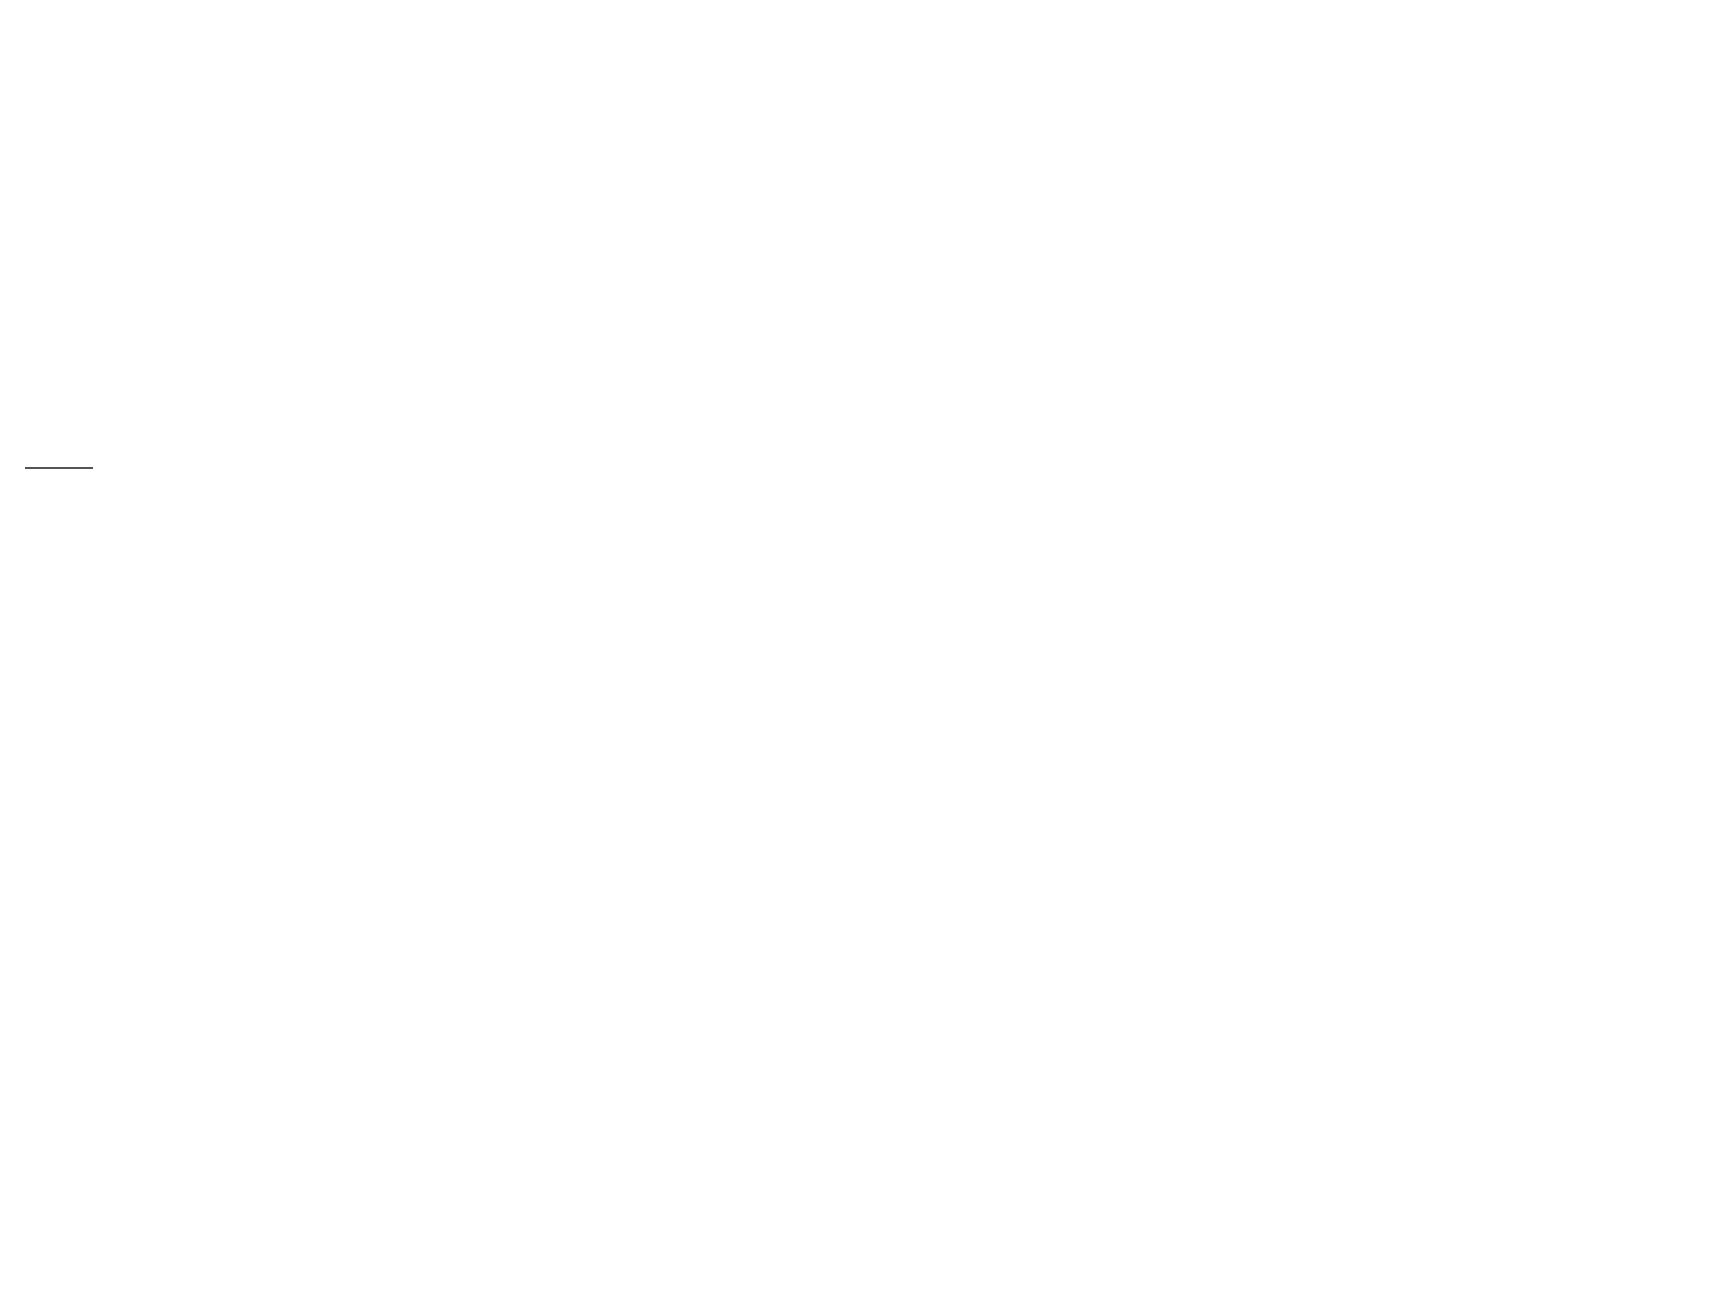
# Model space of a CAD drawing. Header units: millimetres. Extents: x -1379 to 1385823, y -4884429 to 548763.
# Drawn here: x 744524 to 745863, y -2336150 to -2335150 of the extents above; entities that cross this region are included whole.
import ezdxf
from ezdxf.xclip import XClip

# ---------------------------------------------------------------- set-up
doc = ezdxf.new("R2010")
doc.units = ezdxf.units.MM
doc.header["$XCLIPFRAME"] = 0
doc.set_wipeout_variables(frame=1)
for name, color, linetype in [('000 - 0_SYM_DWG_BREAKER_DEF_SUB', 7, 'Continuous'), ('000 - 0_SYM_DWG_BREAKER_MAIN_COLOR_1', 7, 'Continuous'), ('000 - 0_SYM_DWG_BREAKER_WIPEOUT_', 7, 'Continuous'), ('000 - CONCRETE_COL_CUT_COLOR_1', 7, 'Continuous'), ('000 - CONCRETE_COL_CUT_COLOR_5', 7, 'Continuous'), ('000 - CONCRETE_COL_HATCH_', 7, 'Continuous'), ('000 - CONCRETE_COL_WIPEOUT_', 7, 'Continuous'), ('000 - EXISTING_STEEL-STRUCTURE_CUT_COLOR_1', 7, 'Continuous')]:
    doc.layers.add(name, color=color, linetype=linetype)

# ---------------------------------------------------------------- blocks, each defined once
blk = doc.blocks.new('*U3374')
at = {"layer": '000 - CONCRETE_COL_HATCH_'}
h = blk.add_hatch(dxfattribs=at)
h.set_pattern_fill('AR-CONC', scale=0.04)
h.set_pattern_definition([(50, (74083.3333, -828906.8257), (7.28738676, -0.63756342), [0.762, -8.382]), (355, (74083.333, -828906.826), (-1.40973686, 7.64227381), [0.6096, -6.70562337]), (100.4514447, (74083.9406, -828906.879), (5.877649884, 7.004710076), [0.64760035, -7.123609784]), (46.1842, (74083.333, -828904.794), (10.84316164, -1.68169312), [1.143, -12.573]), (96.6355576, (74084.237, -828904.934), (9.49616536, 9.89704498), [0.97140093, -10.68542433]), (351.1841512, (74083.333, -828904.794), (9.49616536, 9.89704498), [0.91439868, -10.05838928]), (21, (74084.3493, -828905.3017), (6.06457565, -4.090607927), [0.762, -8.382]), (326, (74084.349, -828905.302), (2.472081134, 7.367518645), [0.6096, -6.7056]), (71.451445, (74084.855, -828905.6426), (8.53665677, 3.276910755), [0.64760035, -7.123597504]), (37.5, (74083.3333, -828906.8257), (0.12354413, 3.382201555), [0, -6.62432, 0, -6.8072, 0, -6.731]), (7.5, (74083.3333, -828906.8257), (2.6727865, 4.007222993), [0, -3.88112, 0, -6.47192, 0, -2.5654]), (327.5, (74081.0677, -828906.8257), (5.423623807, -0.22914976), [0, -2.54, 0, -7.9248, 0, -10.5156]), (317.5, (74080.0517, -828906.8257), (5.925167255, 1.01705964), [0, -3.302, 0, -5.26288, 0, -7.4676])])
h.paths.add_polyline_path([(0, 0), (300, 0), (300, 500), (2000, 500), (2000, 100), (7200, 100), (7200, 0), (7500, 0), (7500, 100), (11070, 100), (11070, 0), (11370, 0), (11370, 1000), (11120, 1000), (11120, 700), (-4438.3, 700), (-4438.3, 1000), (-4690, 1000), (-4690, 0), (-4390, 0), (-4390, 500), (0, 500)])
at = {"layer": '000 - CONCRETE_COL_CUT_COLOR_1', "color": 7, "lineweight": -2}
blk.add_lwpolyline([(300, 500), (2000, 500), (2000, 100), (7200, 100), (7200, 0), (7500, 0), (7500, 100), (11070, 100), (11070, 0), (11370, 0), (11370, 1000), (11120, 1000), (11120, 700), (-4438.3, 700), (-4438.3, 1000), (-4690, 1000), (-4690, 0), (-4390, 0), (-4390, 500), (0, 500)], dxfattribs=at)
blk = doc.blocks.new('*U3381')
at = {"layer": '000 - CONCRETE_COL_HATCH_'}
h = blk.add_hatch(dxfattribs=at)
h.set_pattern_fill('ANSI31', scale=0.25)
h.set_pattern_definition([(45, (-223304.70005, -849506.8257), (-0.5612660076, 0.5612660076), [])])
h.paths.add_polyline_path([(0, 0), (0, 100), (-4854.5, 100), (-4854.5, 0)])
at = {"layer": '000 - CONCRETE_COL_CUT_COLOR_1', "color": 7}
blk.add_lwpolyline([(0, 100), (-4854.5, 100), (-4854.5, 0), (-4854.5, 0), (-4854.5, 0), (-4854.5, 0), (-4854.5, 0), (-4854.5, 0), (-4854.5, 0), (-4854.5, 0), (-4854.5, 0), (-4854.5, 0), (-4854.5, 0), (-4854.5, 0), (-4854.5, 0), (-4854.5, 0), (-4854.5, 0), (-4854.5, 0), (-4854.5, 0), (-4854.5, 0), (-4854.5, 0), (-4854.5, 0), (-4854.5, 0), (-4854.5, 0), (-4854.5, 0), (-4854.5, 0), (-4854.5, 0), (-4854.5, 0), (-4854.5, 0), (-4854.5, 0), (-4854.5, 0), (-4854.5, 0), (-4854.5, 0), (-4854.5, 0), (-4854.5, 0), (-4854.5, 0), (-4854.5, 0), (-4854.5, 0), (-4854.5, 0), (-4854.5, 0), (-4854.5, 0), (-4854.5, 0), (-4854.5, 0), (-4854.5, 0), (-4854.5, 0), (-4854.5, 0), (-4854.5, 0), (0, 0)], dxfattribs=at)
blk = doc.blocks.new('C-1-IV01-AR-2553-01-B_20260707-194854_SEC_2553')
at = {"layer": '000 - EXISTING_STEEL-STRUCTURE_CUT_COLOR_1', "color": 7}
blk.add_blockref('*U3381', (16195, 109525), dxfattribs=at)
at = {"layer": '000 - CONCRETE_COL_CUT_COLOR_5', "color": 7}
blk.add_blockref('*U3374', (5075, 108825), dxfattribs=at)
blk = doc.blocks.new('*U3407')
at = {"color": 7}
blk.add_wipeout([(21.091, -12), (0, -12), (0.005, -3.75), (-0.114, -3.434), (-0.289, -3.147), (-0.515, -2.896), (-0.784, -2.693), (-1.085, -2.543), (-1.41, -2.452), (-1.746, -2.424), (-2.081, -2.458), (-2.404, -2.555), (-2.703, -2.71), (0, 0), (2.687, 2.694), (2.388, 2.545), (2.067, 2.454), (1.734, 2.424), (1.402, 2.456), (1.081, 2.549), (0.783, 2.699), (0.518, 2.903), (0.295, 3.151), (0.122, 3.437), (0.005, 3.75), (0, 12), (21.091, 12), (21.096, 3.75), (21.213, 3.437), (21.386, 3.151), (21.609, 2.903), (21.874, 2.699), (22.172, 2.549), (22.492, 2.456), (22.825, 2.424), (23.157, 2.454), (23.479, 2.545), (23.778, 2.694), (21.091, 0), (18.387, -2.71), (18.687, -2.555), (19.01, -2.458), (19.345, -2.424), (19.681, -2.452), (20.005, -2.543), (20.307, -2.693), (20.576, -2.896), (20.802, -3.147), (20.977, -3.434), (21.096, -3.75)], dxfattribs=at).dxf.layer = '000 - 0_SYM_DWG_BREAKER_WIPEOUT_'
at = {"layer": '000 - 0_SYM_DWG_BREAKER_DEF_SUB', "color": 7}
blk.add_line((0, 0), (21.091, 0), dxfattribs=at)
at = {"layer": '000 - 0_SYM_DWG_BREAKER_MAIN_COLOR_1', "color": 7, "linetype": 'ByBlock', "lineweight": -2}
blk.add_line((-6.179, -6.195), (6.179, 6.195), dxfattribs=at)
blk.add_lwpolyline([(0, -12), (0.005, -3.75), (-0.114, -3.434), (-0.289, -3.147), (-0.515, -2.896), (-0.784, -2.693), (-1.085, -2.543), (-1.41, -2.452), (-1.746, -2.424), (-2.081, -2.458), (-2.404, -2.555), (-2.703, -2.71), (0, 0), (2.687, 2.694), (2.388, 2.545), (2.067, 2.454), (1.734, 2.424), (1.402, 2.456), (1.081, 2.549), (0.783, 2.699), (0.518, 2.903), (0.295, 3.151), (0.122, 3.437), (0.005, 3.75), (0, 12)], dxfattribs=at)
blk.add_point((0, 0), dxfattribs=at)

msp = doc.modelspace()

# ---------------------------------------------------------------- block references
at = {"color": 7}
ref = msp.add_blockref('C-1-IV01-AR-2553-01-B_20260707-194854_SEC_2553', (733280.9, -2444975.4), dxfattribs=at)
XClip(ref).set_block_clipping_path([(15112.6083716617, 103256.545678352), (17063.9807804838, 114562.0509586879)])
at = {"color": 7, "xscale": 25, "yscale": -25, "zscale": 25}
msp.add_blockref('*U3407', (744044.3, -2335500.4), dxfattribs=at)

# ---------------------------------------------------------------- next in the draw order: block references
at = {"color": 7}
ref = msp.add_blockref('C-1-IV01-AR-2553-01-B_20260707-194854_SEC_2553', (742793, -2444975.4), dxfattribs=at)
XClip(ref).set_block_clipping_path([(-3810.000000812, 103256.545678352), (1427.1954528854, 114686.4211898381)])

doc.saveas('drawing.dxf')
